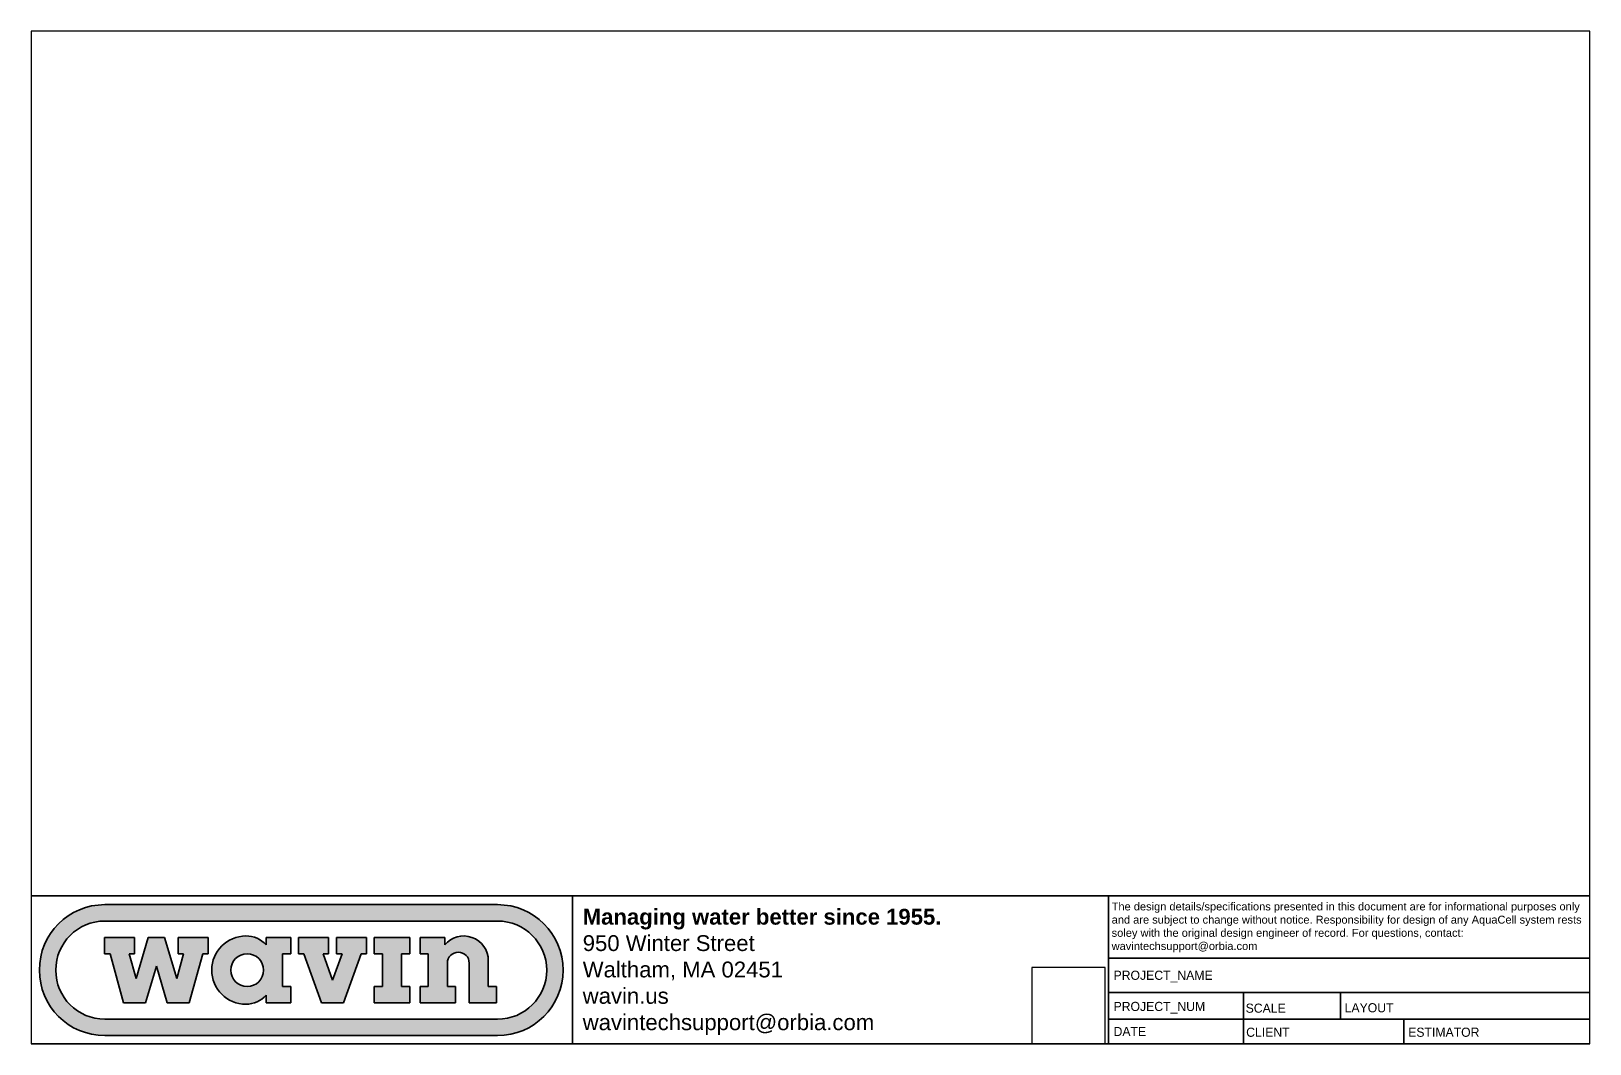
# Paper-space layout 'Layout' of a CAD drawing. Header units: millimetres. Extents: x 3 to 872, y 20 to 585.
# The model-space entities are those that its viewports show. They can reach past a viewport. Long polylines and large blocks are cut down to what shows.
import ezdxf

# ---------------------------------------------------------------- set-up
doc = ezdxf.new("R2010")
doc.units = ezdxf.units.MM
doc.layers.add('DEFAULT', color=7, linetype='Continuous')
doc.layers.add('TITLEBLOCK', color=7, linetype='Continuous')
doc.styles.get("Standard").update_dxf_attribs({"font": 'Nunito-Regular.ttf'})

msp = doc.modelspace()

# ---------------------------------------------------------------- hatches: boundary and pattern name
at = {"layer": 'TITLEBLOCK'}
h = msp.add_hatch(color=7, dxfattribs=at)
edge = h.paths.add_edge_path(flags=0)
edge.add_line((800.255704830625, 89.5214345651651), (5066.068239969251, 89.5214345651651))
edge.add_arc((5066.068239969256, 800.4901904216191), 710.9687558564486, 270.0000000000004, 450.0000000000012)
edge.add_line((5066.068239969256, 1511.458946278064), (800.2557048306298, 1511.458946278064))
edge.add_arc((800.255704830625, 800.4901904216191), 710.9687558564486, 90, 270.0000000000008)
edge = h.paths.add_edge_path(flags=0)
edge.add_arc((5066.068239969256, 800.4901904216191), 533.2265668923376, -90.00000000000131, 89.99999999999977, ccw=False)
edge.add_line((5066.068239969256, 267.2636235292762), (800.2557048306298, 267.2636235292762))
edge.add_arc((800.255704830625, 800.4901904216191), 533.2265668923376, 89.9999999999992, 270, ccw=False)
edge.add_line((800.255704830625, 1333.716757313953), (5066.068239969251, 1333.716757313953))
for points in [[(1063.906618460729, 978.2323793857306), (1138.762148868983, 708.7522803242789), (1271.272505585535, 1155.974568349842), (1449.014694549626, 1155.974568349842), (1581.525051266156, 708.7522803242789), (1656.380581674409, 978.2323793857306), (1597.133185353052, 978.2323793857306), (1597.133185353052, 1155.974568349842), (1922.993865120593, 1155.974568349842), (1922.993865120593, 978.2323793857306), (1863.746468799237, 978.2323793857306), (1715.627977995811, 445.0058124933859), (1478.638392710317, 445.0058124933859), (1360.143600067581, 844.9257376626427), (1241.648807424845, 445.0058124933859), (1004.65922213935, 445.0058124933859), (856.5407313359012, 978.2323793857306), (797.293335014568, 978.2323793857306), (797.293335014568, 1155.974568349842), (1123.154014782109, 1155.974568349842), (1123.154014782109, 978.2323793857306)], [(3377.517444810218, 978.2323793857306), (3273.834501247815, 691.1103845628113), (3170.151557685413, 978.2323793857306), (3229.398954006792, 978.2323793857306), (3229.398954006792, 1155.974568349842), (2903.538274239251, 1155.974568349842), (2903.538274239251, 978.2323793857306), (2962.785670560654, 978.2323793857306), (3155.339708605103, 445.0058124933859), (3392.329293890574, 445.0058124933859), (3584.883331935023, 978.2323793857306), (3644.130728256379, 978.2323793857306), (3644.130728256379, 1155.974568349842), (3318.27004848884, 1155.974568349842), (3318.27004848884, 978.2323793857306)], [(4112.185159195229, 622.7480014575012), (4112.185159195229, 445.0058124933859), (3727.077083106311, 445.0058124933859), (3727.077083106311, 622.7480014575012), (3815.948177588359, 622.7480014575012), (3815.948177588359, 978.2323793857306), (3727.077083106311, 978.2323793857306), (3727.077083106311, 1155.974568349842), (4112.185159195229, 1155.974568349842), (4112.185159195229, 978.2323793857306), (4023.314064713161, 978.2323793857306), (4023.314064713161, 622.7480014575012)]]:
    msp.add_hatch(color=7, dxfattribs=at).paths.add_polyline_path(points, flags=0)
h = msp.add_hatch(color=7, dxfattribs=at)
edge = h.paths.add_edge_path(flags=0)
edge.add_arc((2332.10948100321, 732.377656249807), 302.4922703944595, 270.0000000000008, 317.1781323501854)
edge.add_line((2553.978635943158, 526.7672194168806), (2553.978635943158, 445.0058124933865))
edge.add_line((2553.978635943158, 445.0058124933859), (2820.591919389335, 445.0058124933859))
edge.add_line((2820.591919389343, 445.0058124933859), (2820.591919389343, 622.7480014575002))
edge.add_line((2820.591919389343, 622.7480014575012), (2731.720824907283, 622.7480014575012))
edge.add_line((2731.720824907274, 622.7480014575012), (2731.720824907274, 978.2323793857294))
edge.add_line((2731.720824907274, 978.2323793857306), (2820.591919389335, 978.2323793857306))
edge.add_line((2820.591919389343, 978.2323793857306), (2820.591919389343, 1155.97458151276))
edge.add_line((2820.591919389343, 1155.974581512761), (2553.978635943145, 1155.974581512761))
edge.add_line((2553.978635943158, 1155.974581512761), (2553.97863594318, 1074.21317458896))
edge.add_arc((2332.10948100321, 868.602737756031), 302.4922703944534, 42.82186764981522, 90)
edge.add_arc((2332.10948100321, 800.4901970029202), 370.6048111475719, 90, 270.0000000000008)
edge = h.paths.add_edge_path(flags=0)
edge.add_arc((2346.612748818376, 800.4901904216191), 177.7421889641199, 0, 360)
h = msp.add_hatch(color=7, dxfattribs=at)
edge = h.paths.add_edge_path(flags=0)
edge.add_arc((4639.486986455393, 876.8507231912472), 118.4947926427406, 0, 180)
edge.add_line((4520.992193812679, 876.8507231912472), (4520.992193812679, 622.7480014575013))
edge.add_line((4520.992193812679, 622.7480014575012), (4609.863288294735, 622.7480014575012))
edge.add_line((4609.863288294724, 622.7480014575012), (4609.863288294724, 445.0058124933867))
edge.add_line((4609.863288294724, 445.0058124933859), (4224.755212205824, 445.0058124933859))
edge.add_line((4224.755212205828, 445.0058124933859), (4224.755212205828, 622.7480014575002))
edge.add_line((4224.755212205828, 622.7480014575012), (4313.626306687861, 622.7480014575012))
edge.add_line((4313.626306687874, 622.7480014575012), (4313.626306687874, 978.2323793857294))
edge.add_line((4313.626306687874, 978.2323793857306), (4224.755212205839, 978.2323793857306))
edge.add_line((4224.755212205828, 978.2323793857306), (4224.755212205828, 1155.974568349842))
edge.add_line((4224.755212205828, 1155.974568349842), (4491.368495651978, 1155.974568349842))
edge.add_line((4491.368495651967, 1155.974568349842), (4491.368565737178, 1074.149869249499))
edge.add_arc((4697.879893954635, 904.1731528099795), 267.4677790196178, -7.958078640513122e-13, 140.5426599999995, ccw=False)
edge.add_line((4965.347672974264, 904.1731528099795), (4965.347672974264, 622.7480202834685))
edge.add_line((4965.347672974264, 622.7480202834715), (5054.218760705021, 622.7480202834715))
edge.add_line((5054.218760705003, 622.7480202834715), (5054.218760705003, 445.0058124933888))
edge.add_line((5054.218760705003, 445.0058124933859), (4757.981779098157, 445.0058124933859))
edge.add_line((4757.981779098151, 445.0058124933859), (4757.981779098151, 622.7480014575002))
edge.add_line((4757.981779098151, 622.7480014575012), (4757.981779098151, 876.8507231912469))

# ---------------------------------------------------------------- linework, layer by layer
at = {"layer": 'DEFAULT', "color": 7, "linetype": 'Continuous'}
for p, q in [((0.1154105495952536, 10999.76768186767), (0.1154105495952536, -0.2033160885330289)), ((0.1154105495952536, 10999.76768186767), (16929.75827459101, 10999.76768186767)), ((16929.75827459101, 10999.76768186767), (16929.75827459101, -0.2033160885330289)), ((16929.75827459101, 1605.749480976367), (0.1154105495952536, 1605.749480976367)), ((5879.369852914084, 1605.749480976367), (5879.369852914084, -0.2033160885330289)), ((11701.11101425599, 1605.749480976367), (11701.11101425599, -0.2033160885330289)), ((16929.75827459101, 928.9934527818068), (11701.11101425599, 928.9934527818068)), ((16929.75827459101, 556.7839587143891), (11701.11101425599, 556.7839587143891)), ((13169.76377106717, 556.7839587143891), (13169.76377106717, 268.3506633537468)), ((14220.49434301126, 556.7839587143891), (14220.49434301126, 268.3506633537468)), ((16929.75827459101, 268.3506633537468), (11701.11101425599, 268.3506633537468)), ((13169.76377106717, 268.3506633537468), (13169.76377106717, -0.2033160885330289)), ((14909.2312220578, 268.3506633537468), (14909.2312220578, -0.2033160885330289)), ((0.1154105495952536, -0.2033160885330289), (16929.75827459101, -0.2033160885330289))]:
    msp.add_line(p, q, dxfattribs=at)
at = {"layer": 'TITLEBLOCK', "color": 7, "linetype": 'Continuous'}
for p, q in [((800.255704830625, 1511.458946278064), (5066.068239969256, 1511.458946278064)), ((800.255704830625, 1333.716757313953), (5066.068239969256, 1333.716757313953)), ((797.293335014568, 1155.974568349842), (797.293335014568, 978.2323793857306)), ((797.293335014568, 1155.974568349842), (1123.154014782109, 1155.974568349842)), ((1123.154014782109, 1155.974568349842), (1123.154014782109, 978.2323793857306)), ((1138.762148869005, 708.7522803242789), (1271.272505585535, 1155.974568349842)), ((1271.272505585535, 1155.974568349842), (1449.014694549626, 1155.974568349842)), ((1449.014694549626, 1155.974568349842), (1581.525051266156, 708.7522803242789)), ((1597.133185353052, 1155.974568349842), (1597.133185353052, 978.2323793857306)), ((1597.133185353052, 1155.974568349842), (1922.993865120593, 1155.974568349842)), ((1922.993865120593, 1155.974568349842), (1922.993865120593, 978.2323793857306)), ((2553.978635943158, 1155.974581512761), (2820.591919389343, 1155.974581512761)), ((2553.978635943158, 1074.213174588957), (2553.978635943158, 1155.974581512761)), ((2820.591919389343, 1155.974581512761), (2820.591919389343, 978.2323793857306)), ((2903.538274239251, 1155.974568349842), (2903.538274239251, 978.2323793857306)), ((2903.538274239251, 1155.974568349842), (3229.398954006792, 1155.974568349842)), ((3229.398954006792, 1155.974568349842), (3229.398954006792, 978.2323793857306)), ((3318.27004848884, 1155.974568349842), (3318.27004848884, 978.2323793857306)), ((3318.27004848884, 1155.974568349842), (3644.130728256403, 1155.974568349842)), ((3644.130728256403, 1155.974568349842), (3644.130728256403, 978.2323793857306)), ((3727.077083106311, 1155.974568349842), (4112.185159195229, 1155.974568349842)), ((3727.077083106311, 978.2323793857306), (3727.077083106311, 1155.974568349842)), ((4112.185159195229, 1155.974568349842), (4112.185159195229, 978.2323793857306)), ((4224.755212205828, 978.2323793857306), (4224.755212205828, 1155.974568349842)), ((4224.755212205828, 1155.974568349842), (4491.368495651967, 1155.974568349842)), ((4491.368565737199, 1074.149869249493), (4491.368495651967, 1155.974568349842)), ((797.293335014568, 978.2323793857306), (856.5407313359012, 978.2323793857306)), ((856.5407313359012, 978.2323793857306), (1004.65922213935, 445.0058124933859)), ((1123.154014782109, 978.2323793857306), (1063.906618460729, 978.2323793857306)), ((1063.906618460729, 978.2323793857306), (1138.762148869005, 708.7522803242789)), ((1656.380581674432, 978.2323793857306), (1581.525051266156, 708.7522803242789)), ((1597.133185353052, 978.2323793857306), (1656.380581674432, 978.2323793857306)), ((1863.746468799237, 978.2323793857306), (1715.627977995811, 445.0058124933859)), ((1922.993865120593, 978.2323793857306), (1863.746468799237, 978.2323793857306)), ((2820.591919389343, 978.2323793857306), (2731.720824907274, 978.2323793857306)), ((2731.720824907274, 978.2323793857306), (2731.720824907274, 622.7480014575012)), ((2903.538274239251, 978.2323793857306), (2962.785670560654, 978.2323793857306)), ((3155.339708605103, 445.0058124933859), (2962.785670560654, 978.2323793857306)), ((3229.398954006792, 978.2323793857306), (3170.151557685436, 978.2323793857306)), ((3273.834501247815, 691.1103845628113), (3170.151557685436, 978.2323793857306)), ((3377.517444810218, 978.2323793857306), (3273.834501247815, 691.1103845628113)), ((3318.27004848884, 978.2323793857306), (3377.517444810218, 978.2323793857306)), ((3584.883331935023, 978.2323793857306), (3392.329293890574, 445.0058124933859)), ((3644.130728256403, 978.2323793857306), (3584.883331935023, 978.2323793857306)), ((3727.077083106311, 978.2323793857306), (3815.948177588359, 978.2323793857306)), ((3815.948177588359, 978.2323793857306), (3815.948177588359, 622.7480014575012)), ((4112.185159195229, 978.2323793857306), (4023.314064713161, 978.2323793857306)), ((4023.314064713161, 978.2323793857306), (4023.314064713161, 622.7480014575012)), ((4224.755212205828, 978.2323793857306), (4313.626306687874, 978.2323793857306)), ((4313.626306687874, 622.7480014575012), (4313.626306687874, 978.2323793857306)), ((1241.648807424845, 445.0058124933859), (1360.143600067581, 844.9257376626427)), ((1360.143600067581, 844.9257376626427), (1478.638392710317, 445.0058124933859)), ((4520.992193812679, 622.7480014575012), (4520.992193812679, 876.8507231912472)), ((4757.981779098151, 622.7480014575012), (4757.981779098151, 876.8507231912472)), ((4965.347672974264, 622.7480202834715), (4965.347672974264, 904.1731528099795)), ((2731.720824907274, 622.7480014575012), (2820.591919389343, 622.7480014575012)), ((2820.591919389343, 622.7480014575012), (2820.591919389343, 445.0058124933859)), ((3727.077083106311, 445.0058124933859), (3727.077083106311, 622.7480014575012)), ((3815.948177588359, 622.7480014575012), (3727.077083106311, 622.7480014575012)), ((4023.314064713161, 622.7480014575012), (4112.185159195229, 622.7480014575012)), ((4112.185159195229, 622.7480014575012), (4112.185159195229, 445.0058124933859)), ((4224.755212205828, 445.0058124933859), (4224.755212205828, 622.7480014575012)), ((4224.755212205828, 622.7480014575012), (4313.626306687874, 622.7480014575012)), ((4609.863288294724, 622.7480014575012), (4520.992193812679, 622.7480014575012)), ((4609.863288294724, 445.0058124933859), (4609.863288294724, 622.7480014575012)), ((4757.981779098151, 445.0058124933859), (4757.981779098151, 622.7480014575012)), ((5054.218760705003, 622.7480202834715), (4965.347672974264, 622.7480202834715)), ((5054.218760705003, 445.0058124933859), (5054.218760705003, 622.7480202834715)), ((1004.65922213935, 445.0058124933859), (1241.648807424845, 445.0058124933859)), ((1715.627977995811, 445.0058124933859), (1478.638392710317, 445.0058124933859)), ((2553.978635943158, 445.0058124933859), (2553.978635943158, 526.7672194168806)), ((2820.591919389343, 445.0058124933859), (2553.978635943158, 445.0058124933859)), ((3392.329293890574, 445.0058124933859), (3155.339708605103, 445.0058124933859)), ((4112.185159195229, 445.0058124933859), (3727.077083106311, 445.0058124933859)), ((4224.755212205828, 445.0058124933859), (4609.863288294724, 445.0058124933859)), ((4757.981779098151, 445.0058124933859), (5054.218760705003, 445.0058124933859)), ((800.255704830625, 267.2636235292762), (5066.068239969256, 267.2636235292762)), ((800.255704830625, 89.5214345651651), (5066.068239969256, 89.5214345651651))]:
    msp.add_line(p, q, dxfattribs=at)
msp.add_circle((2346.612748818376, 800.4901904216191), 177.7421889641241, dxfattribs=at)
for centre, radius, start, end in [((800.255704830625, 800.4901904216191), 710.9687558564538, 90, 270), ((5066.068239969256, 800.4901904216191), 710.9687558564538, 270, 90), ((800.255704830625, 800.4901904216191), 533.2265668923428, 90, 270), ((5066.068239969256, 800.4901904216191), 533.2265668923428, 270, 90), ((2332.10948100321, 800.4901970029202), 370.6048111475769, 90, 270), ((2332.10948100321, 868.602737756031), 302.4922703944548, 42.8218676498084, 90), ((4697.879893954635, 904.1731528099795), 267.4677790196219, 0, 140.5426600000143), ((4639.486986455393, 876.8507231912472), 118.4947926427567, 0, 180), ((2332.10948100321, 732.377656249807), 302.4922703944648, 270, 317.1781323501916)]:
    msp.add_arc(centre, radius, start, end, dxfattribs=at)

# ---------------------------------------------------------------- texts
at = {"linetype": 'Continuous', "attachment_point": 1}
for s, width, gutter_width, heights, insert, char_height in [('{\\fArial|b1|i0|c0|p34;Managing water better since 1955.\\P\\fArial|b0|i0|c0|p34;950 Winter Street\\PWaltham, MA 02451\\Pwavin.us\\Pwavintechsupport@orbia.com}', 5623.53458836421, 1074.215917769157, [0], (5990.840131397956, 1466.212054235661), 171.8745468430653), ('\\pt4382.80094,4468.73822;{\\fArial|b0|i0|c0|p34;The design details/specifications presented in this document are for informational purposes only and are subject to change without notice. Responsibility for design of any AquaCell system rests soley with the original design engineer of record. For questions, contact:\\Pwavintechsupport@orbia.com}', 5168.65047415494, 765.424606096539, [582.2173549046465], (11736.07561553281, 1534.852098123212), 85.93727342153265)]:
    msp.add_mtext_dynamic_manual_height_columns(s, width=width, gutter_width=gutter_width, heights=heights, dxfattribs=dict(at, insert=insert, char_height=char_height))
for tag, p in [('PROJECT_NAME', (11756.64148393105, 694.9393691002446)), ('PROJECT_NUM', (11756.64148393105, 356.4006181758024)), ('SCALE', (13191.45211921902, 337.5036505185399)), ('LAYOUT', (14266.53847277679, 342.0152350760237)), ('DATE', (11756.64148393105, 84.01275794528229)), ('CLIENT', (13197.15919632395, 76.23063616659712)), ('ESTIMATOR', (14956.92751049716, 76.23063616659712))]:
    msp.add_attdef(tag, p, '', height=99.23721214452264)

psp = doc.layouts.new('Layout')

# ---------------------------------------------------------------- viewports
at = {"layer": '0'}
psp.add_viewport(center=(437.4966179485142, 302.7862466349284), size=(869.2448237009712, 564.7885148920201), view_center_point=(8464.936842570301, 5499.782182889567), view_height=10999.9709979562, dxfattribs=at)
at = {"layer": 'Defpoints'}
psp.add_viewport(center=(581.4557025099402, 41.63250781910893), size=(40.88710611359046, 42.48103726038102), view_center_point=(1785.597508418774, -953.8916990453977), view_height=646.4009869732309, status=3, dxfattribs=at)

doc.saveas('drawing.dxf')
